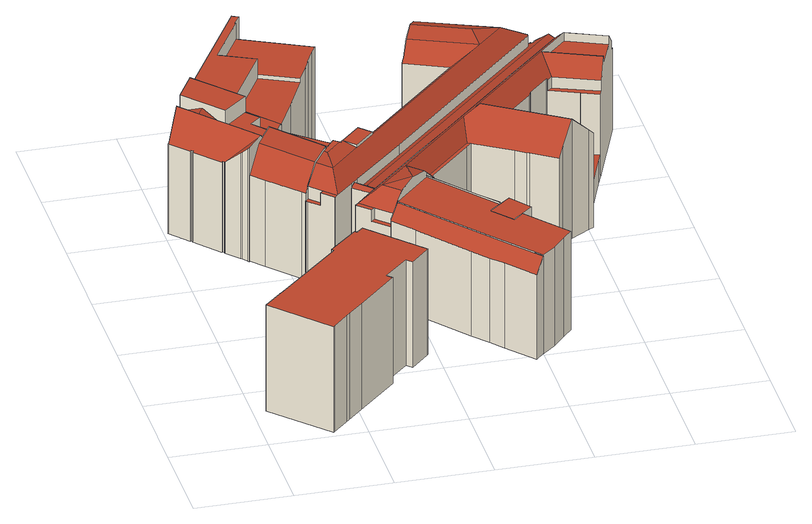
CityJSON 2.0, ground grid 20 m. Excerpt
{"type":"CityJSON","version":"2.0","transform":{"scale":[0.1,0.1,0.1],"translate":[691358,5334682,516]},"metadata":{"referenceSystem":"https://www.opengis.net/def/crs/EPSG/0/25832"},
"CityObjects":{
"building1":{"type":"Building","attributes":{"Gemeindeschluessel":"09162000","HoeheDach":"540.874","HoeheGrund":"517.160","Methode":"1000","NiedrigsteTraufeDesGebaeudes":"540.874","Geometrietyp2DReferenz":"3000","function":"31001_9998","roofType":"1000","measuredHeight":23.71,"storeysAboveGround":5},"geometry":[{"type":"MultiSurface","lod":"2","boundaries":[[[0,1,2,3]],[[4,5,6,7]],[[8,9,10,11]],[[12,13,14,15]],[[16,17,1,0]],[[18,19,17,16]],[[20,21,5,4]],[[15,14,19,18]],[[8,11,22,20,4,7,23,24,25,26,27,28,12,15,18,16,0,3,29]],[[26,30,31,27]],[[7,6,32,23]],[[22,33,21,20]],[[24,34,35,25]],[[3,2,36,29]],[[28,37,13,12]],[[29,36,9,8]],[[23,32,34,24]],[[36,2,1,17,19,14,13,37,31,30,35,34,32,6,5,21,33,10,9]],[[25,35,30,26]],[[27,31,37,28]],[[11,10,33,22]]],"semantics":{"surfaces":[{"type":"WallSurface"},{"type":"GroundSurface"},{"type":"RoofSurface"}],"values":[0,0,0,0,0,0,0,0,1,0,0,0,0,0,0,0,0,2,0,0,0]}}]},
"building2":{"type":"Building","attributes":{"Gemeindeschluessel":"09162000","HoeheDach":"543.899","HoeheGrund":"517.177","Methode":"2000","NiedrigsteTraufeDesGebaeudes":"537.252","Geometrietyp2DReferenz":"3000","function":"31001_2000","roofType":"1000","measuredHeight":26.72,"storeysAboveGround":7},"geometry":[{"type":"MultiSurface","lod":"2","boundaries":[[[38,39,40,41]],[[42,43,44,45]],[[46,47,48,49,50,51,52,53]],[[54,55,56,57,58]],[[59,60,61,62]],[[63,64,65,66]],[[67,68,69,70]],[[71,72,73]],[[74,75,76,71]],[[71,77,72]],[[78,79,64,63]],[[80,81,82,83]],[[84,85,54,58]],[[86,87,88,89]],[[90,91,92,93]],[[94,95,96,97]],[[98,99,52,51]],[[100,101,102,103,93,92,104]],[[105,106,107,108]],[[109,110,99,98]],[[111,112,68,67]],[[88,87,40,39,113,114,57,56]],[[44,43,115,116]],[[62,61,104,92]],[[74,71,73,96,95,117,118,82,81,119,84,58,57,114]],[[120,47,46,121,122,38,41,86,89,55,54,85,123,80,83,124,125,94,97,78,63,66,111,67,70,105,108]],[[49,48,126,90,93,103]],[[109,101,100,127,115,43,42,110]],[[124,118,117,125]],[[41,40,87,86]],[[120,126,48,47]],[[100,104,61,60,65,64,79,127]],[[111,66,65,60,59,112]],[[79,78,97,96,73,72,116,115,127]],[[120,108,107,91,90,126]],[[122,113,39,38]],[[89,88,56,55]],[[109,98,51,50,102,101]],[[83,82,118,124]],[[121,128,129,75,74,114,113,122]],[[129,128,53,52,99,110,42,45]],[[123,119,81,80]],[[125,117,95,94]],[[76,77,71]],[[70,69,106,105]],[[85,84,119,123]],[[46,53,128,121]],[[92,91,107,106,69,68,112,59,62]],[[44,116,72,77,76,75,129,45]],[[103,102,50,49]]],"semantics":{"surfaces":[{"type":"WallSurface"},{"type":"RoofSurface"},{"type":"GroundSurface"}],"values":[0,0,0,0,0,0,0,1,1,1,0,0,0,0,0,0,0,0,0,0,0,1,1,0,1,2,1,0,0,0,0,1,0,0,0,0,0,1,0,0,1,0,0,1,0,0,0,1,0,0]}}]},
"building3":{"type":"Building","attributes":{"Gemeindeschluessel":"09162000","HoeheDach":"542.410","HoeheGrund":"517.413","Methode":"2000","NiedrigsteTraufeDesGebaeudes":"521.500","Geometrietyp2DReferenz":"3000","function":"31001_2000","roofType":"1000","measuredHeight":25,"storeysAboveGround":7},"geometry":[{"type":"MultiSurface","lod":"2","boundaries":[[[130,131,132,133]],[[134,135,136,137,138,139,140,141,142,143,144,145,130,133]],[[136,146,147,137]],[[148,149,150,151]],[[152,153,154,155]],[[135,156,146,136]],[[157,132,131,158,159,148,151]],[[147,146,156,160,161,162]],[[145,158,131,130]],[[144,143,142,163,149,148,159]],[[139,164,165,140]],[[144,159,158,145]],[[140,165,166,141]],[[138,162,161,153,152,167,168,164,139]],[[134,133,132,157,169,170]],[[167,169,157,151,150,168]],[[137,147,162,138]],[[160,154,153,161]],[[163,166,165,164,168,150,149]],[[135,134,170,155,154,160,156]],[[167,152,155,170,169]],[[141,166,163,142]]],"semantics":{"surfaces":[{"type":"WallSurface"},{"type":"GroundSurface"},{"type":"RoofSurface"}],"values":[0,1,0,0,0,0,2,2,0,0,0,0,0,0,0,0,0,2,2,0,2,0]}}]},
"building4":{"type":"Building","attributes":{"Gemeindeschluessel":"09162000","HoeheDach":"537.720","HoeheGrund":"517.600","Methode":"2000","NiedrigsteTraufeDesGebaeudes":"537.143","Geometrietyp2DReferenz":"3000","function":"51009_1610","roofType":"3100","measuredHeight":20.12},"geometry":[{"type":"MultiSurface","lod":"2","boundaries":[[[171,172,173,174]],[[175,171,174,176]],[[177,173,172,178]],[[179,175,176,180]],[[180,177,178,179]],[[180,176,174,173,177]],[[178,172,171,175,179]]],"semantics":{"surfaces":[{"type":"RoofSurface"},{"type":"WallSurface"},{"type":"GroundSurface"}],"values":[0,0,1,1,2,1,1]}}]},
"building5":{"type":"Building","attributes":{"Gemeindeschluessel":"09162000","HoeheDach":"539.336","HoeheGrund":"517.452","Methode":"2000","NiedrigsteTraufeDesGebaeudes":"536.422","Geometrietyp2DReferenz":"3000","function":"31001_9998","roofType":"2100","measuredHeight":21.88,"storeysAboveGround":4},"geometry":[{"type":"MultiSurface","lod":"2","boundaries":[[[181,182,183,184,185,186,187,188,189,190,191]],[[192,183,182,193]],[[194,188,187,195]],[[196,185,184,197]],[[198,191,190,199]],[[197,184,183,192]],[[199,190,189,200]],[[193,182,181,201]],[[201,181,191,198]],[[200,189,188,194]],[[198,199,200,194,195,202,196,197,192,193,201]],[[195,187,186,202]],[[202,186,185,196]]],"semantics":{"surfaces":[{"type":"RoofSurface"},{"type":"WallSurface"},{"type":"GroundSurface"}],"values":[0,1,1,1,1,1,1,1,1,1,2,1,1]}}]},
"building6":{"type":"Building","attributes":{"Gemeindeschluessel":"09162000","HoeheDach":"539.543","HoeheGrund":"517.370","Methode":"1000","NiedrigsteTraufeDesGebaeudes":"539.543","Geometrietyp2DReferenz":"3000","function":"31001_9998","roofType":"1000","measuredHeight":22.17,"storeysAboveGround":5},"geometry":[{"type":"MultiSurface","lod":"2","boundaries":[[[203,204,205,206,207,208]],[[209,210,211,212,213,214,215,216,217,218,219,220,221,222,208,207,206,223]],[[211,224,225,212]],[[226,227,225,224,228,229,230,205,204,203,231,232,233,234,235,236,237,238]],[[210,228,224,211]],[[219,218,235,234]],[[217,236,235,218]],[[238,237,236,217,216,215]],[[219,234,233,220]],[[214,213,227,226,238,215]],[[212,225,227,213]],[[206,205,230,223]],[[220,233,232,221]],[[210,209,223,230,229,228]],[[231,203,208,222,221,232]]],"semantics":{"surfaces":[{"type":"WallSurface"},{"type":"GroundSurface"},{"type":"RoofSurface"}],"values":[0,1,0,2,0,0,0,0,0,0,0,0,0,0,0]}}]},
"building7":{"type":"Building","attributes":{"Gemeindeschluessel":"09162000","HoeheDach":"539.996","HoeheGrund":"517.540","Methode":"1000","NiedrigsteTraufeDesGebaeudes":"537.328","Geometrietyp2DReferenz":"3000","function":"31001_9998","roofType":"2100","measuredHeight":22.46,"storeysAboveGround":4},"geometry":[{"type":"MultiSurface","lod":"2","boundaries":[[[239,240,241,242,243,244,245,246,247,248]],[[239,248,249,250,251]],[[252,251,250,249,253,254,255,256,257,258,259]],[[257,256,255,245,244,243]],[[259,258,257,243,242,241]],[[245,255,254,246]],[[247,253,249,248]],[[240,239,251,252,259,241]],[[246,254,253,247]]],"semantics":{"surfaces":[{"type":"GroundSurface"},{"type":"WallSurface"},{"type":"RoofSurface"}],"values":[0,1,2,1,1,1,1,1,1]}}]},
"building8":{"type":"Building","attributes":{"Gemeindeschluessel":"09162000","HoeheDach":"539.540","HoeheGrund":"517.630","Methode":"2000","NiedrigsteTraufeDesGebaeudes":"539.540","Geometrietyp2DReferenz":"3000","function":"31001_9998","roofType":"1000","measuredHeight":21.91},"geometry":[{"type":"MultiSurface","lod":"2","boundaries":[[[260,261,205,262]],[[232,203,205,261,263,235,234,233]],[[262,205,203,264]],[[265,263,261,260]],[[266,233,234,267]],[[266,267,268,265,260,262,264,269]],[[264,203,232,269]],[[269,232,233,266]],[[268,235,263,265]],[[267,234,235,268]]],"semantics":{"surfaces":[{"type":"WallSurface"},{"type":"RoofSurface"},{"type":"GroundSurface"}],"values":[0,1,0,0,0,2,0,0,0,0]}}]},
"building9":{"type":"Building","attributes":{"Gemeindeschluessel":"09162000","HoeheDach":"542.370","HoeheGrund":"516.821","Methode":"2000","NiedrigsteTraufeDesGebaeudes":"525.466","Geometrietyp2DReferenz":"3000","function":"31001_9998","roofType":"3100","measuredHeight":25.55,"storeysAboveGround":6},"geometry":[{"type":"MultiSurface","lod":"2","boundaries":[[[270,271,272,273,274,275]],[[276,277,278,279]],[[280,281,282,283,284,285,286,287]],[[288,289,290,291,292]],[[293,294,295,296]],[[297,298,281,280]],[[299,292,291,300]],[[274,273,301,302]],[[303,304,277,276]],[[305,306,307,308]],[[309,310,311,312]],[[313,314,315,316]],[[301,317,318,304,303,319,320,302]],[[321,299,300,282,281,298]],[[322,323,324,325,276,279,326,327,328,329,330]],[[331,332,333,334,335,336]],[[324,323,337,338,339,308,307]],[[325,324,340]],[[316,315,341,342]],[[343,344,345,346]],[[347,348,314,313]],[[301,273,272,349,317]],[[350,351,352,353,338,337]],[[354,355,348,347]],[[276,325,319,303]],[[340,324,307,356]],[[326,357,285,284]],[[358,359,288,292,299,321]],[[342,341,352,351]],[[360,289,288,359]],[[319,325,361,311,310,336,335]],[[291,290,327,326,284,283]],[[306,312,311,361,356,307]],[[270,275,294,293]],[[360,359,358,297,280,287,343,346,271,270,293,296,332,331,309,312,306,305,362,363,364,365,354,347,313,316,342,351,350,366,367,368,369,370]],[[362,305,308,339,371,372]],[[357,317,349,345,344,286,285]],[[325,340,356,361]],[[364,373,374,365]],[[300,291,283,282]],[[369,329,328,370]],[[271,346,345,349,272]],[[279,318,317,357,326]],[[302,320,334,333,295,294,275,274]],[[353,352,341,315,314,348,355,374,373,375,372,371]],[[331,336,310,309]],[[358,321,298,297]],[[371,339,338,353]],[[320,319,335,334]],[[322,330,368,367,366]],[[368,330,329,369]],[[279,278,318]],[[366,350,337,323,322]],[[278,277,304,318]],[[362,372,375,363]],[[296,295,333,332]],[[363,375,373,364]],[[287,286,344,343]],[[365,374,355,354]],[[360,370,328,327,290,289]]],"semantics":{"surfaces":[{"type":"WallSurface"},{"type":"RoofSurface"},{"type":"GroundSurface"}],"values":[0,0,0,1,0,0,0,0,0,0,0,0,0,1,1,0,1,1,0,0,0,1,0,0,1,1,1,0,0,0,1,1,0,0,2,0,1,1,0,0,0,0,1,1,1,0,0,0,0,0,0,0,0,1,0,0,0,0,0,0]}}]},
"building10":{"type":"Building","attributes":{"Gemeindeschluessel":"09162000","HoeheDach":"543.540","HoeheGrund":"516.699","Methode":"2000","NiedrigsteTraufeDesGebaeudes":"521.570","Geometrietyp2DReferenz":"3000","function":"31001_9998","roofType":"3200","measuredHeight":26.84,"storeysAboveGround":6},"geometry":[{"type":"MultiSurface","lod":"2","boundaries":[[[376,377,378,379]],[[380,381,382,383,384,385]],[[386,387,388,389]],[[390,391,392,393,394,395,396]],[[397,398,399,400]],[[401,402,403,404,405,406,407,408]],[[409,410,411,412]],[[413,401,408,414]],[[415,416,417,418]],[[419,394,393,420]],[[421,422,423,424,425]],[[426,427,428,429]],[[430,391,390,431,432,433,379,378,434,423,422,435]],[[436,437,438,439]],[[440,441,442,403,402]],[[404,443,444,405]],[[445,446,238,447,448,384,383]],[[449,450,382,381]],[[451,452,416,415]],[[424,453,454,425]],[[401,413,440,402]],[[379,433,455,376]],[[456,457,458,459]],[[447,460,461,448]],[[462,463,464,465]],[[466,422,421,467]],[[380,385,463,462]],[[423,434,453,424]],[[464,468,469,465]],[[470,471,472,473,396,395]],[[474,475,476,477]],[[433,432,478,455]],[[459,458,472,471]],[[479,480,481,482]],[[451,415,418,483,484,485,486,386,389,487,397,400,474,477,409,412,488,489,490,426,429,491,492,441,440,413,414,493,494,495,496,449,381,380,462,465,469,436,439,497,498,499,500,501,456,459,471,470,419,420,502,430,435]],[[417,416,452,466,467,503]],[[470,395,394,419]],[[504,479,482]],[[485,505,506,486]],[[501,507,457,456]],[[495,508,509,496]],[[481,480,388,387,506,505,454,453,377,510]],[[455,478,377,376]],[[484,483,503,467,421]],[[485,484,421,425,454,505]],[[482,481,511,504]],[[449,496,509,512,513,450]],[[487,514,398,397]],[[515,489,488,516,517]],[[509,508,518,519,512]],[[490,520,427,426]],[[403,442,521,443,404]],[[439,438,522,497]],[[518,446,445,519]],[[500,499,523,524]],[[461,405,448]],[[486,506,387,386]],[[502,392,391,430]],[[495,494,238,446,518,508]],[[489,515,520,490]],[[400,399,475,474]],[[468,437,436,469]],[[450,513,445,383,382]],[[477,476,410,409]],[[460,406,405,461]],[[493,407,406,460,447,238,494]],[[516,488,412,411]],[[453,434,378,377]],[[515,517,525,444,443,521,526,527,428,427,520]],[[418,417,503,483]],[[478,432,431,473,472,458,457,507,524]],[[414,408,407,493]],[[497,522,528,498]],[[500,524,507,501]],[[516,411,410,476,475,399,398,514,511,481,510,525,517]],[[451,435,422,466,452]],[[396,473,431,390]],[[420,393,392,502]],[[468,464,463,385,384,448,405,444,525,510,377,478,524,523,528,522,438,437]],[[487,389,388,480,479,504,511,514]],[[498,528,523,499]],[[491,527,526,492]],[[429,428,527,491]],[[441,492,526,521,442]],[[519,445,513,512]]],"semantics":{"surfaces":[{"type":"WallSurface"},{"type":"RoofSurface"},{"type":"GroundSurface"}],"values":[0,0,0,1,0,1,0,0,0,0,1,0,0,0,0,1,1,0,0,0,0,1,0,1,0,0,0,0,0,0,0,0,0,0,2,1,0,1,0,0,0,1,0,0,0,0,0,0,0,1,0,1,0,0,0,1,0,0,0,0,0,0,1,0,1,0,0,1,1,0,1,0,0,0,1,0,0,0,1,0,0,0,0,0,0]}}]},
"building11":{"type":"Building","attributes":{"Gemeindeschluessel":"09162000","HoeheDach":"537.220","HoeheGrund":"516.740","Methode":"2000","NiedrigsteTraufeDesGebaeudes":"533.396","Geometrietyp2DReferenz":"3000","function":"51009_1610","roofType":"3100","measuredHeight":20.48},"geometry":[{"type":"MultiSurface","lod":"2","boundaries":[[[419,470,471,529,530,456,501,500,499,498,497,439,436,469,465,462,531,532,533,534,535,536,537,538,539,540,541,542,543,544,545,546,547,548,549,550,551,552,553,554,555,556,557]],[[557,558,559,419]],[[499,560,561,498]],[[533,562,563,534]],[[530,529,471,564,565,566]],[[551,567,568,552]],[[569,558,557,556,555,570]],[[530,566,571,456]],[[535,572,573,536]],[[500,574,560,499]],[[540,539,575,576,577,541]],[[578,579,580,581,582,583,561,560,574,584,571,566,565,564,585,559,558,569,570,586,587,568,567,588,589,590]],[[546,591,592,547]],[[553,587,586,554]],[[456,571,584,501]],[[498,561,583,497]],[[439,582,581,436]],[[497,583,582,439]],[[590,589,593,592,591,594,595,596,597,577,576,575,598,599,573,572,563,562,600]],[[501,584,574,500]],[[596,595,544,543,542,597]],[[552,568,587,553]],[[589,588,550,549,548,593]],[[531,462,578,590,600,532]],[[536,573,599,537]],[[541,577,597,542]],[[532,600,562,533]],[[537,599,598,538]],[[534,563,572,535]],[[544,595,594,545]],[[538,598,575,539]],[[554,586,570,555]],[[550,588,567,551]],[[419,559,585,470]],[[470,585,564,471]],[[547,592,593,548]],[[545,594,591,546]],[[462,465,469,436,581,580,579,578]]],"semantics":{"surfaces":[{"type":"GroundSurface"},{"type":"WallSurface"},{"type":"RoofSurface"}],"values":[0,1,1,1,1,1,1,1,1,1,1,2,1,1,1,1,1,1,2,1,1,1,1,1,1,1,1,1,1,1,1,1,1,1,1,1,1,1]}}]}
},
"vertices":[
[165,39,12],[165,39,249],[134,9,249],[134,9,12],[199,293,12],[199,293,249],[259,348,249],[259,348,12],[24,118,12],[24,118,249],[60,152,249],[60,152,12],[278,170,12],[278,170,249],[288,159,249],[288,159,12],[173,47,12],[173,47,249],[204,77,12],[204,77,249],[203,288,12],[203,288,249],[69,160,12],[263,344,12],[277,357,12],[380,249,12],[377,246,12],[340,208,12],[329,219,12],[131,5,12],[377,246,249],[340,208,249],[263,344,249],[69,160,249],[277,357,249],[380,249,249],[131,5,249],[329,219,249],
[129,680,12],[129,680,262],[121,689,251],[121,689,12],[167,848,244],[167,848,279],[117,805,279],[117,805,244],[197,761,12],[236,835,12],[236,835,214],[232,826,214],[232,826,221],[199,765,221],[199,765,244],[197,761,244],[94,722,12],[93,720,12],[93,720,214],[94,721,214],[94,722,215],[226,1157,223],[226,1157,258],[162,1049,258],[162,1049,223],[238,1180,12],[238,1180,258],[225,1158,258],[225,1158,12],[355,1069,12],[355,1069,223],[339,1039,223],[339,1039,12],[69,826,267],[46,884,243],[34,865,267],[165,717,267],[179,735,242],[117,805,242],[81,845,267],[225,1186,12],[225,1186,258],[44,775,12],[44,775,213],[46,777,215],[46,777,12],[91,725,215],[91,725,12],[118,692,12],[118,692,248],[95,717,217],[95,717,12],[310,980,214],[310,980,223],[234,1016,223],[234,1016,214],[6,818,12],[6,818,213],[8,820,215],[8,820,12],[167,802,221],[167,802,244],[147,869,258],[147,869,221],[166,900,221],[166,900,214],[234,1016,258],[340,1038,12],[340,1038,223],[330,1018,223],[330,1018,12],[190,822,221],[190,822,244],[367,1091,12],[367,1091,223],[132,675,267],[164,716,266],[81,944,279],[46,884,279],[41,779,213],[42,780,215],[89,724,213],[270,900,12],[198,760,12],[132,675,12],[89,724,12],[42,780,12],[41,779,12],[270,900,214],[81,944,258],[198,760,244],[179,735,244],
[300,678,14],[300,678,55],[299,679,55],[299,679,14],[285,661,14],[220,579,14],[213,587,14],[157,648,14],[132,675,14],[198,760,14],[197,761,14],[236,835,14],[270,900,14],[390,838,14],[408,828,14],[335,719,14],[213,587,208],[157,648,207],[393,836,55],[393,836,98],[287,685,98],[287,685,55],[190,750,253],[190,750,264],[278,652,264],[278,652,253],[220,579,208],[297,677,55],[335,719,55],[408,828,55],[247,613,255],[159,710,255],[132,675,207],[270,900,98],[198,760,98],[197,761,98],[236,835,98],[197,759,253],[197,759,98],[297,677,253],[285,661,253],
[349,548,217],[357,556,211],[324,589,211],[317,581,217],[342,541,212],[309,573,211],[324,589,16],[357,556,16],[342,541,16],[309,573,16],
[393,396,205],[393,395,205],[477,293,204],[506,259,204],[528,233,205],[578,174,205],[596,194,233],[548,252,233],[373,461,233],[356,444,208],[355,442,205],[477,293,15],[393,395,15],[548,252,15],[596,194,15],[528,233,15],[506,259,15],[355,442,15],[356,444,15],[373,461,15],[393,396,15],[578,174,15],
[575,339,235],[581,345,235],[596,358,235],[596,358,14],[581,345,14],[575,339,14],[656,254,14],[649,247,14],[624,218,14],[596,194,14],[547,252,14],[517,288,14],[373,461,14],[433,522,14],[450,539,14],[562,403,14],[544,388,14],[538,383,14],[544,376,14],[572,343,14],[670,269,14],[624,218,235],[596,194,235],[517,288,235],[547,252,235],[649,247,235],[656,254,235],[670,269,235],[572,343,235],[544,376,235],[538,383,235],[544,388,235],[562,403,235],[450,539,235],[433,522,235],[373,461,235],
[562,403,15],[528,443,15],[450,539,15],[466,555,15],[468,556,15],[468,557,15],[470,558,15],[505,517,15],[582,424,15],[585,422,15],[585,422,214],[562,403,239],[562,403,240],[528,443,239],[582,424,214],[505,517,213],[470,558,214],[468,557,216],[468,556,216],[466,555,218],[450,539,238],
[619,378,16],[619,378,235],[596,358,16],[585,422,235],[575,339,16],[585,422,16],[538,383,16],[544,388,16],[562,403,16],[544,376,16],
[408,828,8],[335,719,8],[335,719,220],[341,729,211],[341,729,95],[408,828,95],[381,692,252],[381,692,258],[340,651,258],[340,651,252],[220,579,8],[220,579,191],[225,587,191],[225,587,219],[248,615,252],[271,644,258],[285,661,258],[285,661,8],[266,532,219],[267,532,219],[273,538,219],[250,562,219],[243,555,219],[487,946,8],[487,946,95],[501,968,95],[501,968,8],[219,579,8],[219,579,191],[243,555,191],[250,562,191],[358,715,211],[358,715,95],[358,715,219],[358,715,258],[571,1108,8],[563,1091,8],[563,1091,252],[571,1108,235],[519,1000,8],[519,1000,225],[521,1002,227],[521,1002,8],[764,1062,8],[764,1062,192],[764,1056,192],[764,1056,8],[311,670,258],[317,675,258],[603,958,219],[603,958,95],[223,575,191],[778,1037,219],[777,1038,222],[720,1027,252],[666,973,252],[276,588,252],[274,538,220],[309,573,220],[324,589,220],[436,698,219],[518,998,8],[503,970,8],[503,970,95],[516,994,95],[516,994,219],[518,998,223],[773,1042,220],[772,1043,219],[578,1123,219],[661,1015,264],[766,1051,192],[766,1051,8],[299,679,8],[299,679,258],[300,678,258],[300,678,8],[767,1069,8],[767,1069,192],[300,679,258],[773,1042,8],[769,1046,8],[769,1046,192],[772,1043,192],[593,1140,8],[593,1140,192],[549,1061,264],[278,637,258],[223,575,8],[266,532,8],[267,532,8],[533,1028,252],[579,1125,8],[587,1141,8],[588,1141,8],[588,1142,8],[778,1037,8],[502,764,8],[436,698,8],[324,589,8],[309,573,8],[578,1123,192],[579,1125,192],[588,1141,192],[588,1142,192],[587,1141,192],
[775,919,233],[775,919,252],[887,873,252],[887,873,233],[342,541,7],[299,499,7],[299,499,216],[306,506,216],[307,506,217],[342,541,217],[730,828,7],[730,828,218],[728,825,218],[728,825,7],[931,984,191],[937,999,191],[934,1000,191],[872,1025,191],[869,1019,191],[864,1015,191],[859,1013,191],[691,726,7],[691,726,219],[712,713,219],[712,713,7],[470,558,219],[464,565,218],[466,566,216],[460,571,216],[415,563,252],[445,533,252],[450,539,245],[468,556,222],[811,649,7],[811,649,218],[800,643,230],[800,643,7],[470,558,7],[468,556,7],[826,719,7],[826,719,56],[823,712,56],[823,712,7],[869,1019,7],[872,1025,7],[834,846,192],[870,831,192],[875,843,192],[785,879,192],[776,870,192],[672,607,7],[672,607,217],[668,609,217],[668,609,7],[937,999,7],[931,984,216],[916,945,252],[916,945,233],[875,843,216],[870,831,7],[682,877,7],[682,877,217],[712,907,217],[712,907,7],[464,565,7],[560,659,7],[560,659,216],[565,675,216],[568,714,252],[332,480,216],[362,450,216],[384,472,252],[353,502,252],[299,498,7],[299,498,216],[861,808,7],[861,808,56],[785,879,216],[776,870,216],[835,978,233],[845,1011,7],[845,1011,223],[851,1011,220],[851,1011,7],[414,502,261],[413,504,261],[357,556,7],[357,556,217],[468,666,217],[468,666,7],[870,831,56],[834,846,56],[535,731,217],[535,731,7],[864,1015,7],[858,1013,7],[858,1013,217],[859,1013,216],[765,679,7],[765,679,219],[785,665,220],[785,665,7],[835,978,252],[726,821,63],[726,821,216],[656,752,216],[656,752,63],[786,728,7],[834,846,7],[774,871,7],[772,869,7],[688,728,7],[760,618,7],[734,587,7],[724,573,7],[647,623,7],[572,671,7],[450,539,7],[373,461,7],[356,444,7],[355,442,7],[717,912,7],[748,942,7],[827,1020,7],[832,1015,7],[838,1013,7],[934,1000,7],[786,728,56],[689,730,63],[774,871,218],[772,869,219],[838,1013,224],[356,444,191],[355,442,191],[601,746,252],[689,730,216],[324,473,191],[324,473,216],[688,728,219],[734,587,234],[760,618,275],[760,617,275],[362,450,191],[332,480,191],[724,573,217],[572,671,216],[717,912,217],[827,1020,217],[832,1015,224],[604,717,275],[572,671,217],[647,623,217],[748,942,217],
[852,1012,7],[851,1012,7],[341,572,7],[324,589,7],[436,699,7],[502,764,7],[778,1037,7],[773,1042,7],[769,1046,7],[766,1051,7],[764,1056,7],[764,1057,7],[764,1062,7],[767,1069,7],[773,1066,7],[789,1060,7],[787,1054,7],[791,1049,7],[796,1054,7],[795,1057,7],[821,1047,7],[844,1037,7],[840,1033,7],[845,1028,7],[846,1028,7],[847,1028,7],[850,1035,7],[868,1027,7],[872,1026,7],[872,1026,176],[869,1019,174],[827,1020,196],[748,942,196],[436,699,196],[502,764,196],[858,1013,177],[852,1012,179],[851,1012,179],[840,1033,196],[845,1028,190],[868,1027,179],[850,1035,192],[845,1011,182],[778,1037,196],[773,1042,191],[832,1015,190],[764,1056,179],[764,1057,179],[764,1062,176],[357,556,196],[468,666,196],[535,731,196],[682,877,196],[712,907,196],[717,912,196],[838,1013,186],[864,1015,175],[847,1028,190],[846,1028,190],[844,1037,196],[821,1047,212],[341,572,212],[791,1049,196],[796,1054,196],[795,1057,194],[787,1054,192],[789,1060,190],[773,1066,179],[767,1069,174],[766,1051,183],[769,1046,187],[324,589,196]
]}
